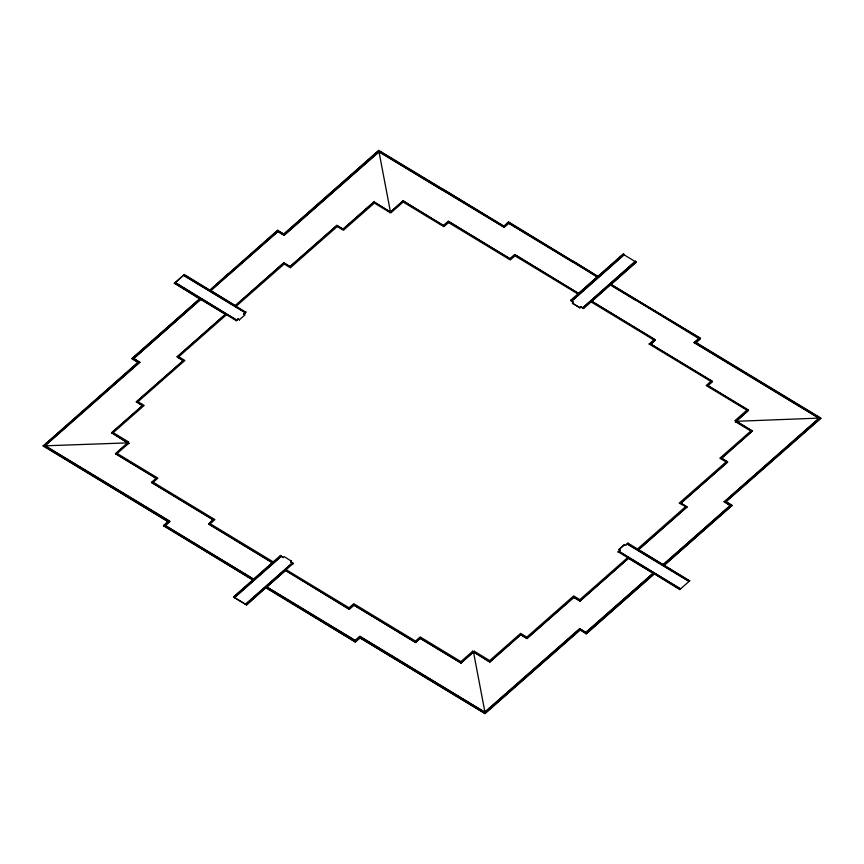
<?xml version="1.0" encoding="UTF-8"?>
<svg xmlns="http://www.w3.org/2000/svg" width="864" height="864" viewBox="0 0 864 864"><rect width="100%" height="100%" fill="white"/><g stroke="black" fill="none" stroke-linecap="round" stroke-linejoin="round"><path stroke-width="1.3" d="M43.2 446.018L138.186 362.146L132.019 358.409L199.962 298.62L131.965 358.808L138.132 362.545L43.2 446.018L168.167 521.683L163.48 525.809L252.968 579.992L233.518 597.1L246.478 604.94L265.982 587.434L355.417 642.017L265.928 587.833M111.607 432.702L128.833 443.578L111.607 432.702L142.549 405.497L136.372 401.76L183.254 360.547L177.088 356.81L225.601 314.15L178.06 356.195M168.167 521.683L43.254 445.608L44.885 445.554L169.852 521.219L165.132 525.614L253.692 579.236L272.441 562.745L208.57 524.07L213.257 519.955L151.546 482.587L156.233 478.462L115.495 453.794L128.66 441.99L113.227 432.648L144.169 405.443L138.002 401.706L184.885 360.482L178.708 356.746L226.53 314.712M133.607 358.614L200.88 299.182L133.607 358.614L139.784 362.351L44.842 445.824L169.819 521.489L165.132 525.614M127.958 442.606L128.66 441.99M139.784 362.351L133.639 358.344M111.564 432.972L142.506 405.767L136.372 401.76M199.908 299.02L174.388 283.133L175.09 282.517L236.747 320.285M238.172 318.913L239.393 319.799L238.172 318.913L236.768 320.155L175.09 282.517M151.546 482.587L156.265 478.192L115.528 453.524M183.492 275.368L184.226 274.471L245.894 312.25L243.778 314.107L245.203 312.736L183.492 275.368L175.046 282.787M184.226 274.471L174.334 283.543M177.088 356.81L183.222 360.817L136.339 402.03M163.48 525.809L168.221 521.273M283.921 262.98L290.088 266.717L283.954 262.71L235.321 305.705L210.708 290.509L278.014 231.282L277.798 230.105L209.736 290.358L185.285 275.562M210.719 289.494L228.496 273.445M210.676 290.779L229.424 273.996M235.321 305.705L283.954 262.71L284.191 264.006L290.369 267.743L337.252 226.53L337.003 225.234L290.12 266.447M208.57 524.07L213.289 519.674L151.578 482.306M236.801 319.885L236.045 320.911L238.151 319.054M245.192 312.865L245.938 311.839M277.744 230.504L283.91 234.241L277.744 230.504L228.452 273.845M277.981 231.552L284.159 235.289L277.981 231.552L229.392 274.277M233.518 597.1L280.444 555.466L281.318 556.438M234.436 597.65L281.372 556.027M245.549 604.379L292.486 562.756L293.36 563.728L290.574 562.043L291.535 561.082L290.574 562.043M246.478 604.94L265.982 587.434M252.968 579.992L163.534 525.398M253.692 579.236L165.164 525.344M359.899 636.584L484.866 712.249L359.932 636.314L355.212 640.71L266.652 587.088L285.433 570.326L349.272 609.271L285.433 570.326M272.441 562.745L208.602 523.8M280.444 555.466L283.176 557.561L284.126 556.6L291.514 561.222M283.176 557.561L281.34 556.297L234.457 597.521L245.57 604.249L292.442 563.026L290.596 561.902M336.971 225.504L343.138 229.241L336.971 225.504L290.088 266.717M283.91 234.241L378.832 150.433L503.874 226.044L504.101 227.221L379.015 151.88L378.832 150.433L283.964 233.842M343.138 229.241L374.047 201.83L391.37 212.749L390.496 211.788M402.991 200.804L443.588 225.677L402.991 200.804L389.74 212.814L390.442 212.188M353.97 605.146L415.681 642.514L353.97 605.146L349.272 609.271M355.212 640.71L359.932 636.314M360.104 637.902L485.071 713.567L360.104 637.902L355.417 642.017M442.346 190.123L379.058 151.61L284.191 235.019M623.387 253.962L570.64 300.326L573.372 302.422L571.536 301.158L624.316 254.524L623.387 253.962L598.061 276.588L508.561 221.918L503.82 226.444L443.081 189.227M420.368 638.399L461.095 663.055L420.368 638.399L415.681 642.514M503.82 226.444L508.561 221.918M504.058 227.491L508.788 223.096L597.413 276.804L578.653 293.533L514.717 254.534L578.653 293.533M510.03 258.649L448.319 221.281L509.998 258.919L514.717 254.534M489.877 662.04L472.63 651.305L489.877 662.04L520.852 634.565L526.986 638.572L520.819 634.835M627.674 557.593L579.852 599.638L573.685 595.901L526.802 637.124L520.636 633.388L489.694 660.582L474.26 651.24L461.095 663.055M597.38 277.074L572.756 261.824M596.938 275.908L573.458 261.209M571.514 301.298L624.316 254.524M572.432 303.242L579.841 307.724L572.432 303.242L573.383 302.281M579.841 307.724L580.792 306.763L582.649 307.886L635.418 261.252L636.293 262.213L611.01 284.45L700.466 338.656L695.779 342.781L820.746 418.446L725.814 501.908L731.981 505.645L664.006 565.412L689.612 580.921L679.774 589.583L654.21 573.664L586.181 633.841L580.057 629.694L586.235 633.431M582.628 308.027L635.418 261.252M636.347 261.803L583.556 308.588L580.781 306.904M655.42 340.114L591.57 301.169L655.452 339.844L650.722 344.239L712.444 381.607L707.756 385.733L748.483 410.389L735.34 422.064L748.516 410.119L707.789 385.452L712.476 381.337L650.765 343.969L649.134 344.023L653.821 339.908L590.868 301.784M591.538 301.439L610.351 284.656L700.466 338.656M611.01 284.45L700.52 338.245L695.779 342.781M573.869 597.348L580.046 601.085L573.869 597.348L526.986 638.572M579.809 628.787L585.976 632.524L579.809 628.787L484.866 712.249M748.483 410.389L746.885 410.173L735.167 420.487L752.447 430.942L721.505 458.147L727.682 461.884L680.8 503.107L686.966 506.844L638.41 549.774L663.098 564.721L730.372 505.57L724.205 501.833L819.137 418.37L694.17 342.695L698.857 338.58L635.008 299.635M680.476 588.956L618.808 551.189L618.062 552.215L620.19 550.217L618.948 549.472L624.575 544.525L625.795 545.411L627.955 543.143L689.612 580.921M620.19 550.217L618.948 549.472M624.575 544.525L618.937 549.612M650.722 344.239L655.452 339.844M627.199 544.18L627.955 543.143M580.046 601.085L628.603 558.155L580.079 600.815M585.976 632.524L653.292 573.102L586.008 632.254M663.098 564.721L730.404 505.3L731.981 505.645M664.006 565.412L732.035 505.246L725.868 501.509L820.8 418.036L695.833 342.371M694.17 342.695L698.857 338.58M639.425 548.888L686.934 507.114L680.8 503.107M686.934 507.114L679.169 503.161L726.052 461.948L719.874 458.212L750.816 431.006L735.394 421.664M679.774 589.583L680.53 588.557M688.91 581.537L689.666 580.511M680.767 503.377L727.639 462.154L721.505 458.147M724.205 501.833L819.169 418.1L820.746 418.446M735.167 420.487L736.096 421.038M730.372 505.57L724.237 501.563M721.472 458.417L752.447 430.942M139.817 362.081L44.842 445.824L127.926 442.876L115.495 453.794M284.159 235.289L379.015 151.88L390.463 212.058L402.959 201.074M236.38 306.05L284.191 264.006M239.393 319.799L245.02 314.852L243.799 313.967M343.181 228.971L374.047 201.83L374.36 203.062L389.794 212.404M374.36 203.062L343.418 230.267L337.252 226.53M128.887 443.167L117.158 453.47L157.896 478.138L153.209 482.252L214.92 519.62L210.233 523.746L273.175 561.859M391.424 212.35L403.142 202.036L443.869 226.703L448.556 222.577L448.319 221.281L443.632 225.407M443.588 225.677L448.276 221.562L448.556 222.577L510.278 259.945L514.966 255.83L577.908 293.944M508.788 223.096L504.101 227.221L442.379 189.853M509.998 258.919L514.685 254.804M579.852 307.595L580.792 306.763M293.404 563.317L286.135 569.7L349.088 607.824L353.776 603.698L415.487 641.066L420.185 636.941L460.912 661.608L472.63 651.305M266.652 587.088L285.401 570.596M349.315 609.001L354.002 604.876M355.471 641.606L360.158 637.492M415.714 642.244L420.401 638.118M461.138 662.785L474.26 651.24M489.91 661.77L520.852 634.565M527.029 638.302L573.912 597.078M637.524 548.942L685.336 506.898M484.909 711.979L579.841 628.517M580.057 629.694L485.125 713.156L473.526 652.136M485.071 713.567L580.014 630.104M586.181 633.841L654.156 574.074M378.778 150.844L443.038 189.637M623.333 254.372L636.293 262.213M509.652 223.02L573.404 261.619M508.756 223.366L572.713 262.094M694.202 342.425L819.169 418.1L736.063 421.319L752.414 431.212M649.134 344.023L710.845 381.391L706.158 385.517L746.885 410.173M570.64 300.326L571.568 300.888M582.682 307.616L583.6 308.178M374.015 202.1L390.463 212.058M183.524 275.098L245.236 312.466M627.253 543.769L688.964 581.137M627.221 544.039L688.932 581.407M618.775 551.459L680.497 588.827M174.388 283.133L236.099 320.501M618.106 551.804L679.828 589.172M200.848 299.452L225.569 314.42M628.571 558.425L653.249 573.372M266.684 586.807L355.244 640.429M233.561 596.689L234.49 597.251M245.603 603.979L246.521 604.53M610.319 284.936L634.975 299.905"/></g></svg>
